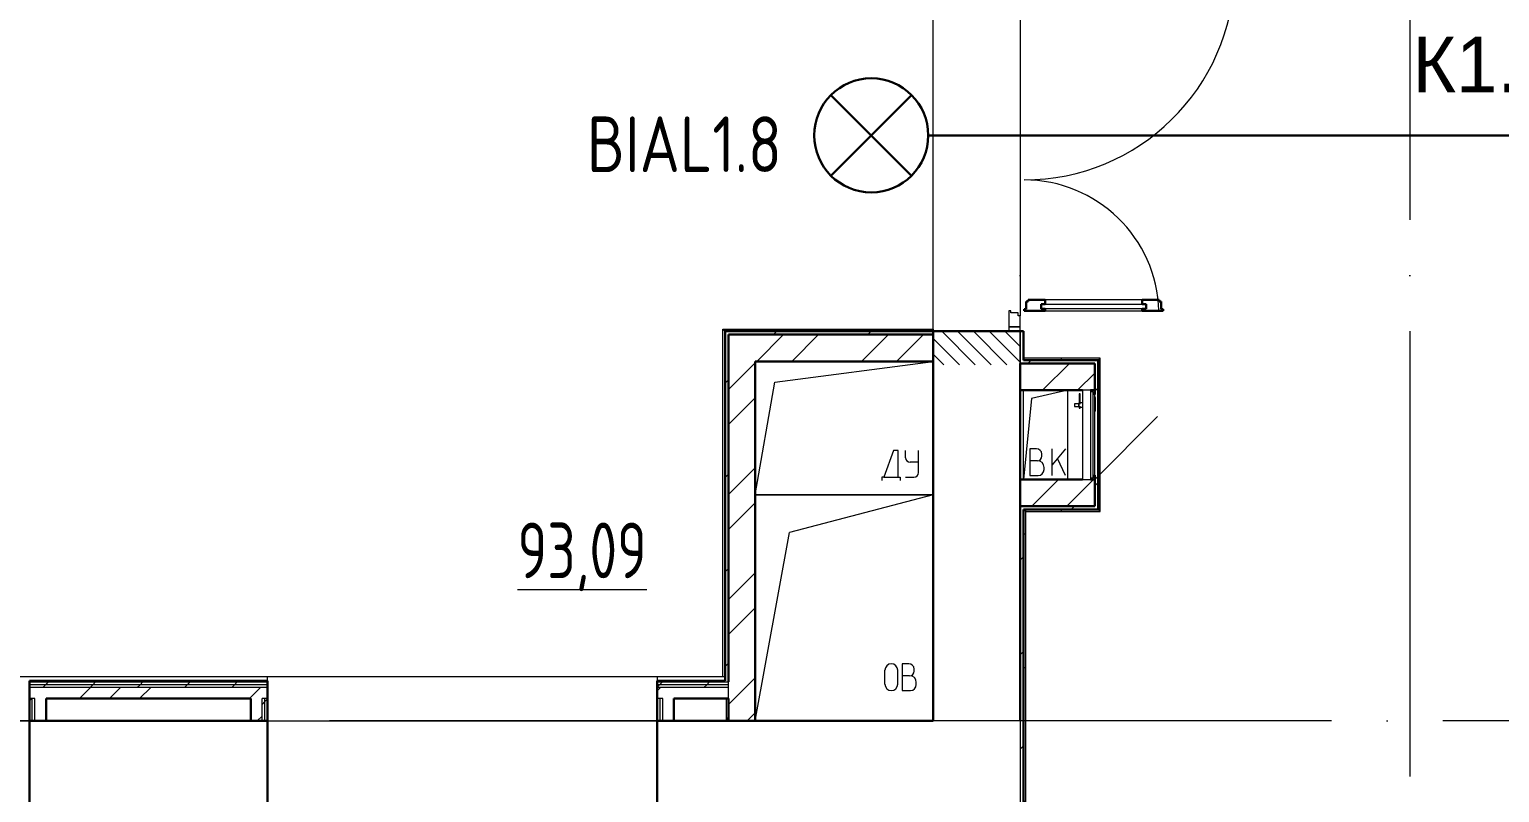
# Model space of a CAD drawing. Header units: millimetres. Extents: x -421858 to 614926, y -468665 to 141641.
# Drawn here: x -39158 to -32554, y 15136 to 18564 of the extents above; entities that cross this region are included whole.
import ezdxf
from ezdxf.enums import TextEntityAlignment as Align

# ---------------------------------------------------------------- set-up
doc = ezdxf.new("R2010")
doc.units = ezdxf.units.MM
doc.set_wipeout_variables(frame=1)
doc.linetypes.add('ADSK_Линия сетки', pattern=[25, 20, -2.5, 0, -2.5])
doc.linetypes.add('ADSK_Штриховая_ш2 п1_5', pattern=[4.5, 3, -1.5])
for name, color, linetype, lineweight in [('RC-Оповещение_световое', 7, 'Continuous', 30), ('Двери', 252, 'Continuous', 9), ('лс', 5, 'Continuous', 30), ('Марки помещений', 252, 'Continuous', 20), ('Оборудование', 8, 'Continuous', 18), ('Ограждение', 252, 'Continuous', 9), ('Оси', 252, 'Continuous', 9), ('Перекрытие', 252, 'Continuous', 18), ('Стены внутренние', 7, 'Continuous', 18), ('Стены наружные', 7, 'Continuous', 18), ('Стены штриховка', 252, 'Continuous', 9)]:
    doc.layers.add(name, color=color, linetype=linetype, lineweight=lineweight)
doc.layers.add('RC-Позиционные_обозначения', color=7, linetype='Continuous')
doc.layers.add('RC-Таблицы', color=7, linetype='Continuous')
doc.layers.add('Двери открывание', color=7, linetype='Continuous', lineweight=9, true_color=0xc0c0c0)
doc.styles.add('GOST Common_3', font='', dxfattribs={"height": 3.5})
doc.styles.add('Mipgost_5', font='', dxfattribs={"height": 250})
doc.styles.add('RubezhCAD', font='', dxfattribs={"oblique": 10})
doc.styles.get("Standard").update_dxf_attribs({"font": ''})
doc.styles.get('GOST Common_3').set_extended_font_data('GOST 2.304 type A')
doc.styles.get('Mipgost_5').set_extended_font_data('Mipgost')
doc.styles.get('RubezhCAD').set_extended_font_data('GOST type A')
doc.styles.get('Standard').set_extended_font_data('GOST type B')
pattern_1 = [(0, (-32121.8, 98), (0, 600), []), (90, (-32121.8, 98), (-600, 4e-14), [])]

# ---------------------------------------------------------------- blocks, each defined once
blk = doc.blocks.new('1 этаж')
at = {"layer": 'Двери', "lineweight": 18, "true_color": 0x636466}
h = blk.add_hatch(dxfattribs=at)
h.set_pattern_fill('FP_2', color=251, angle=-90, style=0, pattern_type=2)
h.set_pattern_definition([(315, (-34902.8, 18183.27), (35.3553, 35.3553), [])])
h.paths.add_polyline_path([(-34707.8, 17058.3), (-34707.8, 17208.3), (-35097.8, 17208.3), (-35097.8, 17058.3)])
h.paths.add_polyline_path([(-35097.8, 18908.3), (-34707.8, 18908.3), (-34707.8, 19058.3), (-35097.8, 19058.3)])
at = {"layer": 'Ограждение', "true_color": 0x636466}
h = blk.add_hatch(dxfattribs=at)
h.set_pattern_fill('FP_25', color=251, style=0, pattern_type=2)
h.set_pattern_definition(pattern_1)
h.paths.add_polyline_path([(-34692.8, 17078.3), (-34357.8, 17078.3), (-34347.8, 17088.3), (-34692.8, 17088.3)])
h = blk.add_hatch(dxfattribs=at)
h.set_pattern_fill('FP_25', color=251, style=0, pattern_type=2)
h.set_pattern_definition(pattern_1)
h.paths.add_polyline_path([(-34347.8, 16398.3), (-34347.8, 17088.3), (-34357.8, 17078.3), (-34357.8, 16408.3)])
h = blk.add_hatch(dxfattribs=at)
h.set_pattern_fill('FP_25', color=251, style=0, pattern_type=2)
h.set_pattern_definition(pattern_1)
h.paths.add_polyline_path([(-34692.8, 14478.3), (-34682.8, 14478.3), (-34682.8, 16398.3), (-34692.8, 16408.3), (-34692.8, 15458.3)])
h = blk.add_hatch(dxfattribs=at)
h.set_pattern_fill('FP_25', color=251, style=0, pattern_type=2)
h.set_pattern_definition(pattern_1)
h.paths.add_polyline_path([(-34357.8, 16398.3), (-34347.8, 16398.3), (-34357.8, 16408.3), (-34692.8, 16408.3), (-34682.8, 16398.3), (-34372.8, 16398.3)])
at = {"color": 251, "lineweight": 18, "true_color": 0x636466}
for p, q in [((-35809.7, 16980.2), (-35097.8, 17073.3)), ((-35897.8, 16473.3), (-35809.7, 16980.2)), ((-34692.8, 16543.3), (-34692.8, 16943.3)), ((-34656.6, 16906.4), (-34692.8, 16543.3)), ((-34492.8, 16943.3), (-34656.6, 16906.4)), ((-35275.8, 16673.6), (-35319.4, 16553.6)), ((-35256.1, 16673.6), (-35275.8, 16673.6)), ((-35256.1, 16553.6), (-35256.1, 16673.6)), ((-35222, 16640.3), (-35222, 16673.6)), ((-35164.6, 16573.6), (-35164.6, 16673.6)), ((-34633.6, 16680.5), (-34663.6, 16680.5)), ((-34663.6, 16680.5), (-34663.6, 16560.5)), ((-34610.3, 16647.1), (-34610.3, 16657.1)), ((-34503.6, 16680.5), (-34563.6, 16609)), ((-34563.6, 16560.5), (-34563.6, 16680.5)), ((-35164.6, 16620.3), (-35202, 16620.3)), ((-34630.3, 16627.1), (-34663.6, 16627.1)), ((-34600.3, 16587.1), (-34600.3, 16597.1)), ((-34503.6, 16560.5), (-34539.6, 16637.6)), ((-35329.4, 16553.6), (-35329.4, 16538.6)), ((-35319.4, 16553.6), (-35329.4, 16553.6)), ((-35319.4, 16553.6), (-35256.1, 16553.6)), ((-35256.1, 16553.6), (-35246.1, 16553.6)), ((-35246.1, 16553.6), (-35246.1, 16538.6)), ((-35222, 16553.6), (-35184.6, 16553.6)), ((-34663.6, 16560.5), (-34627, 16560.5)), ((-35097.8, 16473.3), (-35897.8, 16473.3)), ((-35897.8, 16473.3), (-35097.8, 16473.3)), ((-35097.8, 16473.3), (-35743.7, 16304.4)), ((-35897.8, 15458.3), (-35743.7, 16304.4)), ((-35314.9, 15623.4), (-35314.9, 15686)), ((-35257.5, 15623.4), (-35257.5, 15686)), ((-35207.3, 15714.7), (-35237.3, 15714.7)), ((-35237.3, 15714.7), (-35237.3, 15594.7)), ((-35204, 15661.4), (-35237.3, 15661.4)), ((-35184, 15681.4), (-35184, 15691.4)), ((-35237.3, 15594.7), (-35200.7, 15594.7)), ((-35174, 15621.4), (-35174, 15631.4))]:
    blk.add_line(p, q, dxfattribs=at)
for centre, radius, start, end in [((-34633.6, 16657.1), 23.3, 0, 90), ((-34630.3, 16647.1), 20, 270, 0), ((-35202, 16640.3), 20, 180, 270), ((-34630.3, 16597.1), 30, 0, 90), ((-34627, 16587.1), 26.7, 270, 0), ((-35184.6, 16573.6), 20, 270, 0), ((-35286.2, 15686), 28.7, 0, 180), ((-35207.3, 15691.4), 23.3, 0, 90), ((-35204, 15681.4), 20, 270, 0), ((-35204, 15631.4), 30, 0, 90), ((-35286.2, 15623.4), 28.7, 180, 0), ((-35200.7, 15621.4), 26.7, 270, 0)]:
    blk.add_arc(centre, radius, start, end, dxfattribs=at)
at = {"layer": 'Двери', "color": 251, "lineweight": 30, "true_color": 0x636466}
for p, q in [((-34680.8, 17308.3), (-34689.8, 17308.3)), ((-34689.8, 17308.3), (-34689.8, 17300.3)), ((-34680.8, 17342.3), (-34680.8, 17308.3)), ((-34671.8, 17342.3), (-34680.8, 17342.3)), ((-34595.8, 17350.3), (-34671.8, 17350.3)), ((-34671.8, 17350.3), (-34671.8, 17342.3)), ((-34595.8, 17330.3), (-34613.8, 17330.3)), ((-34613.8, 17330.3), (-34613.8, 17309.3)), ((-34613.8, 17309.3), (-34595.8, 17309.3)), ((-34595.8, 17350.3), (-34595.8, 17330.3)), ((-34595.8, 17309.3), (-34595.8, 17300.3)), ((-34083.8, 17350.3), (-34159.8, 17350.3)), ((-34159.8, 17350.3), (-34159.8, 17330.3)), ((-34159.8, 17330.3), (-34141.8, 17330.3)), ((-34159.8, 17309.3), (-34159.8, 17300.3)), ((-34141.8, 17309.3), (-34159.8, 17309.3)), ((-34141.8, 17330.3), (-34141.8, 17309.3)), ((-34083.8, 17342.3), (-34083.8, 17350.3)), ((-34074.8, 17342.3), (-34083.8, 17342.3)), ((-34074.8, 17308.3), (-34074.8, 17342.3)), ((-34065.8, 17308.3), (-34074.8, 17308.3)), ((-34065.8, 17300.3), (-34065.8, 17308.3)), ((-34689.8, 17300.3), (-34595.8, 17300.3)), ((-34159.8, 17300.3), (-34065.8, 17300.3))]:
    blk.add_line(p, q, dxfattribs=at)
at = {"layer": 'Двери', "color": 251, "true_color": 0x636466}
for p, q in [((-34613.8, 17330.3), (-34141.8, 17330.3)), ((-34613.8, 17309.3), (-34613.8, 17330.3)), ((-34141.8, 17309.3), (-34613.8, 17309.3)), ((-34159.8, 17350.3), (-34595.8, 17350.3)), ((-34141.8, 17330.3), (-34141.8, 17309.3)), ((-34749.8, 17300.3), (-34757.8, 17300.3)), ((-34757.8, 17300.3), (-34757.8, 17228.3)), ((-34749.8, 17291.3), (-34749.8, 17300.3)), ((-34715.8, 17291.3), (-34749.8, 17291.3)), ((-34715.8, 17277.3), (-34715.8, 17291.3)), ((-34707.8, 17277.3), (-34715.8, 17277.3)), ((-34707.8, 17228.3), (-34707.8, 17277.3)), ((-34595.8, 17300.3), (-34159.8, 17300.3)), ((-34707.8, 17228.3), (-34757.8, 17228.3)), ((-34757.8, 17228.3), (-34757.8, 17208.3)), ((-34757.8, 17228.3), (-34707.8, 17228.3)), ((-34757.8, 17208.3), (-34707.8, 17208.3)), ((-34707.8, 17208.3), (-34707.8, 17228.3))]:
    blk.add_line(p, q, dxfattribs=at)
at = {"layer": 'Двери', "color": 251, "linetype": 'ADSK_Штриховая_ш2 п1_5', "true_color": 0x636466}
for p, q in [((-34707.8, 17208.3), (-35097.8, 17208.3)), ((-35097.8, 17208.3), (-35097.8, 17058.3)), ((-34707.8, 17058.3), (-34707.8, 17208.3))]:
    blk.add_line(p, q, dxfattribs=at)
at = {"layer": 'Двери открывание', "color": 251, "true_color": 0x636466}
for centre, radius, start, end in [((-34689.8, 18834.3), 946, 270, 358.90974), ((-34689.8, 17282.3), 606, 1.70211, 90)]:
    blk.add_arc(centre, radius, start, end, dxfattribs=at)
at = {"layer": 'Оборудование', "color": 251, "true_color": 0x636466}
for p, q in [((-34443.2, 16927.4), (-34443.2, 16881.6)), ((-34438.2, 16927.4), (-34443.2, 16927.4)), ((-34438.2, 16881.6), (-34438.2, 16927.4)), ((-34391.4, 16943.3), (-34427.8, 16943.3)), ((-34427.8, 16943.3), (-34427.8, 16543.3)), ((-34390.5, 16544.2), (-34390.5, 16942.4)), ((-34380.8, 16936.3), (-34390.5, 16936.3)), ((-34379.8, 16551.2), (-34379.8, 16935.3)), ((-34372.8, 16924.3), (-34378.3, 16924.3)), ((-34372.8, 16562.3), (-34372.8, 16924.3)), ((-34370.8, 16915.3), (-34372.8, 16915.3)), ((-34370.8, 16911.3), (-34370.8, 16915.3)), ((-34370.8, 16911.3), (-34370.8, 16850.8)), ((-34445.7, 16882.9), (-34463.1, 16882.9)), ((-34463.1, 16882.9), (-34463.1, 16870.6)), ((-34463.1, 16870.6), (-34445.7, 16870.6)), ((-34443.7, 16884.8), (-34445.7, 16882.9)), ((-34445.7, 16882.9), (-34445.7, 16870.6)), ((-34445.7, 16870.6), (-34443.7, 16868.7)), ((-34427.8, 16886.4), (-34443.7, 16886.4)), ((-34443.7, 16886.4), (-34443.7, 16867.1)), ((-34443.7, 16867.1), (-34427.8, 16867.1)), ((-34443.2, 16871.9), (-34443.2, 16863.7)), ((-34443.2, 16863.7), (-34438.2, 16863.7)), ((-34438.2, 16863.7), (-34438.2, 16871.9)), ((-34372.8, 16846.8), (-34370.8, 16846.8)), ((-34370.8, 16846.8), (-34370.8, 16850.8)), ((-34372.8, 16543.3), (-34090, 16826.1)), ((-34427.8, 16543.3), (-34391.4, 16543.3)), ((-34390.5, 16550.3), (-34380.8, 16550.3)), ((-34378.3, 16562.3), (-34372.8, 16562.3))]:
    blk.add_line(p, q, dxfattribs=at)
for points, knots in [([(-34390.5, 16942.4), (-34390.5, 16942.4), (-34390.5, 16942.6), (-34390.6, 16942.7), (-34390.6, 16942.8), (-34390.8, 16943), (-34391, 16943.2), (-34391.2, 16943.2), (-34391.3, 16943.3), (-34391.4, 16943.3)], [0, 0, 0, 0, 0.166667, 0.25, 0.333333, 0.5, 0.666667, 0.833333, 1, 1, 1, 1]), ([(-34379.8, 16935.3), (-34379.8, 16935.4), (-34379.8, 16935.5), (-34379.9, 16935.7), (-34379.9, 16935.8), (-34380, 16935.9), (-34380.1, 16936), (-34380.3, 16936.2), (-34380.5, 16936.2), (-34380.7, 16936.3), (-34380.8, 16936.3)], [0, 0, 0, 0, 0.166667, 0.25, 0.333333, 0.416667, 0.541667, 0.666667, 0.833333, 1, 1, 1, 1]), ([(-34378.3, 16924.3), (-34378.4, 16924.3), (-34378.6, 16924.3), (-34378.9, 16924.4), (-34379, 16924.5), (-34379.2, 16924.6), (-34379.4, 16924.7), (-34379.5, 16924.9), (-34379.6, 16925), (-34379.7, 16925.2), (-34379.8, 16925.5), (-34379.8, 16925.7), (-34379.8, 16925.8)], [0, 0, 0, 0, 0.166667, 0.25, 0.333333, 0.416667, 0.5, 0.583333, 0.666667, 0.75, 0.833333, 1, 1, 1, 1]), ([(-34391.4, 16543.3), (-34391.3, 16543.3), (-34391.2, 16543.3), (-34391, 16543.4), (-34390.8, 16543.5), (-34390.6, 16543.7), (-34390.6, 16543.8), (-34390.5, 16544), (-34390.5, 16544.1), (-34390.5, 16544.2)], [-1, -1, -1, -1, -0.833333, -0.666667, -0.5, -0.333333, -0.25, -0.166667, 0, 0, 0, 0]), ([(-34380.8, 16550.3), (-34380.7, 16550.3), (-34380.5, 16550.3), (-34380.3, 16550.4), (-34380.1, 16550.5), (-34380, 16550.6), (-34379.9, 16550.7), (-34379.9, 16550.9), (-34379.8, 16551), (-34379.8, 16551.1), (-34379.8, 16551.2)], [-1, -1, -1, -1, -0.833333, -0.666667, -0.541667, -0.416667, -0.333333, -0.25, -0.166667, 0, 0, 0, 0]), ([(-34379.8, 16560.7), (-34379.8, 16560.9), (-34379.8, 16561.1), (-34379.7, 16561.3), (-34379.6, 16561.5), (-34379.5, 16561.7), (-34379.4, 16561.8), (-34379.2, 16562), (-34379, 16562.1), (-34378.9, 16562.2), (-34378.6, 16562.2), (-34378.4, 16562.3), (-34378.3, 16562.3)], [-1, -1, -1, -1, -0.833333, -0.75, -0.666667, -0.583333, -0.5, -0.416667, -0.333333, -0.25, -0.166667, 0, 0, 0, 0])]:
    blk.add_open_spline(points, degree=3, knots=knots, dxfattribs=at)
at = {"layer": 'Ограждение', "color": 251, "true_color": 0x636466}
for p, q in [((-36042.8, 17218.3), (-35097.8, 17218.3)), ((-36042.8, 17218.3), (-36032.8, 17208.3)), ((-36042.8, 15658.3), (-36042.8, 17218.3)), ((-35097.8, 17218.3), (-35097.8, 17208.3)), ((-35097.8, 17208.3), (-35097.8, 17210.3)), ((-34347.8, 17088.3), (-34692.8, 17088.3)), ((-34347.8, 17088.3), (-34357.8, 17078.3)), ((-34347.8, 16398.3), (-34347.8, 17088.3)), ((-34682.8, 16398.3), (-34692.8, 16408.3)), ((-34682.8, 14478.3), (-34682.8, 16398.3)), ((-34682.8, 16398.3), (-34347.8, 16398.3)), ((-34347.8, 16398.3), (-34357.8, 16408.3)), ((-41857.8, 15658.3), (-36032.8, 15658.3)), ((-38087.8, 15638.3), (-38087.8, 15658.3)), ((-38087.8, 15658.3), (-36337.8, 15658.3)), ((-36337.8, 15658.3), (-36337.8, 15638.3)), ((-36027.8, 15558.3), (-36027.8, 15458.3)), ((-40907.8, 15458.3), (-39157.8, 15458.3)), ((-38087.8, 15458.3), (-36337.8, 15458.3))]:
    blk.add_line(p, q, dxfattribs=at)
at = {"layer": 'Оси', "color": 251, "linetype": 'ADSK_Линия сетки', "ltscale": 100, "true_color": 0x636466}
for p, q in [((-34707.8, 32208.9), (-34707.8, -33767.9)), ((-32957.8, 32208.9), (-32957.8, -33767.9)), ((-807.8, 15458.3), (-72530.1, 15458.3))]:
    blk.add_line(p, q, dxfattribs=at)
at = {"layer": 'Перекрытие', "color": 251, "ltscale": 100, "true_color": 0x636466}
blk.add_line((-34692.8, 16543.3), (-34692.8, 16943.3), dxfattribs=at)
at = {"layer": 'Стены внутренние', "color": 251, "true_color": 0x636466}
for p, q in [((-35097.8, 17208.3), (-35097.8, 18908.3)), ((-34707.8, 18839.3), (-34707.8, 17277.3)), ((-34707.8, 17063.3), (-34707.8, 17208.3))]:
    blk.add_line(p, q, dxfattribs=at)
at = {"layer": 'Стены внутренние', "color": 251, "lineweight": 30, "true_color": 0x636466}
for p, q in [((-34707.8, 17208.3), (-35097.8, 17208.3)), ((-35097.8, 17073.3), (-35097.8, 15458.3)), ((-34707.8, 16543.3), (-34707.8, 16943.3)), ((-39157.8, 15458.3), (-39157.8, 14908.3)), ((-38162.8, 15458.3), (-39082.8, 15458.3)), ((-38087.8, 14908.3), (-38087.8, 15458.3)), ((-36337.8, 15458.3), (-36337.8, 14908.3)), ((-36017.8, 15458.3), (-36262.8, 15458.3)), ((-35097.8, 15458.3), (-35897.8, 15458.3))]:
    blk.add_line(p, q, dxfattribs=at)
at = {"layer": 'Стены наружные', "color": 251, "lineweight": 30, "true_color": 0x636466}
for p, q in [((-35097.8, 17208.3), (-36032.8, 17208.3)), ((-36032.8, 17208.3), (-36032.8, 15638.3)), ((-36017.8, 17193.3), (-36017.8, 15633.3)), ((-35097.8, 17193.3), (-36017.8, 17193.3)), ((-35097.8, 17073.3), (-35097.8, 17208.3)), ((-34692.8, 17208.3), (-34707.8, 17208.3)), ((-34692.8, 17078.3), (-34692.8, 17208.3)), ((-35897.8, 15458.3), (-35897.8, 17073.3)), ((-35897.8, 17073.3), (-35097.8, 17073.3)), ((-34707.8, 17063.3), (-34372.8, 17063.3)), ((-34707.8, 17063.3), (-34707.8, 16943.3)), ((-34357.8, 17078.3), (-34692.8, 17078.3)), ((-34372.8, 16924.3), (-34372.8, 17063.3)), ((-34357.8, 16408.3), (-34357.8, 17078.3)), ((-34707.8, 16943.3), (-34427.8, 16943.3)), ((-34391.2, 16943.3), (-34372.8, 16943.3)), ((-34427.8, 16543.3), (-34707.8, 16543.3)), ((-34707.8, 16543.3), (-34707.8, 15458.3)), ((-34372.8, 16543.3), (-34391.2, 16543.3)), ((-34372.8, 16562.3), (-34372.8, 16423.3)), ((-34707.8, 16423.3), (-34372.8, 16423.3)), ((-34692.8, 16408.3), (-34357.8, 16408.3)), ((-34692.8, 14468.3), (-34692.8, 16408.3)), ((-38087.8, 15638.3), (-39157.8, 15638.3)), ((-39157.8, 15638.3), (-39157.8, 15458.3)), ((-38087.8, 15458.3), (-38087.8, 15638.3)), ((-36032.8, 15638.3), (-36337.8, 15638.3)), ((-36337.8, 15638.3), (-36337.8, 15458.3)), ((-39082.8, 15558.3), (-38162.8, 15558.3)), ((-39082.8, 15458.3), (-39082.8, 15558.3)), ((-38162.8, 15558.3), (-38162.8, 15458.3)), ((-36262.8, 15558.3), (-36017.8, 15558.3)), ((-36262.8, 15458.3), (-36262.8, 15558.3)), ((-36017.8, 15558.3), (-36017.8, 15458.3)), ((-39157.8, 15458.3), (-39082.8, 15458.3)), ((-38162.8, 15458.3), (-38087.8, 15458.3)), ((-36337.8, 15458.3), (-36262.8, 15458.3)), ((-36017.8, 15458.3), (-35897.8, 15458.3))]:
    blk.add_line(p, q, dxfattribs=at)
at = {"layer": 'Стены наружные', "color": 251, "linetype": 'Continuous', "lineweight": 9, "true_color": 0x636466}
for p, q in [((-35890.9, 17073.3), (-35770.9, 17193.3)), ((-35815.5, 17193.3), (-35800.5, 17208.3)), ((-35733.8, 17073.3), (-35613.8, 17193.3)), ((-35419.5, 17073.3), (-35299.5, 17193.3)), ((-35391.2, 17193.3), (-35376.2, 17208.3)), ((-35262.3, 17073.3), (-35142.3, 17193.3)), ((-36017.8, 16946.4), (-35897.8, 17066.4)), ((-34672.7, 17063.3), (-34657.7, 17078.3)), ((-34606.6, 16943.3), (-34486.6, 17063.3)), ((-36032.8, 16976), (-36017.8, 16991)), ((-34449.4, 16943.3), (-34372.8, 17019.9)), ((-36017.8, 16789.3), (-35897.8, 16909.3)), ((-34372.8, 16938.9), (-34357.8, 16953.9)), ((-36017.8, 16475), (-35897.8, 16595)), ((-36032.8, 16551.7), (-36017.8, 16566.7)), ((-34655.1, 16423.3), (-34535.1, 16543.3)), ((-34497.9, 16423.3), (-34377.9, 16543.3)), ((-34372.8, 16514.6), (-34357.8, 16529.6)), ((-36017.8, 16317.8), (-35897.8, 16437.8)), ((-34479.2, 16408.3), (-34464.2, 16423.3)), ((-34707.8, 16179.6), (-34692.8, 16194.6)), ((-36032.8, 16127.4), (-36017.8, 16142.4)), ((-36017.8, 16003.5), (-35897.8, 16123.5)), ((-36017.8, 15846.3), (-35897.8, 15966.3)), ((-36032.8, 15703.2), (-36017.8, 15718.2)), ((-34707.8, 15755.4), (-34692.8, 15770.4)), ((-36017.8, 15532), (-35897.8, 15652)), ((-39097.6, 15608.3), (-39085.1, 15620.8)), ((-39085.1, 15620.8), (-39072.6, 15633.3)), ((-39072.6, 15633.3), (-39067.6, 15638.3)), ((-38932.8, 15558.3), (-38882.8, 15608.3)), ((-38885.4, 15608.3), (-38872.9, 15620.8)), ((-38872.9, 15620.8), (-38860.4, 15633.3)), ((-38797.9, 15558.3), (-38747.9, 15608.3)), ((-38673.3, 15608.3), (-38660.8, 15620.8)), ((-38662.9, 15558.3), (-38612.9, 15608.3)), ((-38660.8, 15620.8), (-38648.3, 15633.3)), ((-38648.3, 15633.3), (-38643.3, 15638.3)), ((-38461.2, 15608.3), (-38448.7, 15620.8)), ((-38448.7, 15620.8), (-38436.2, 15633.3)), ((-38249, 15608.3), (-38236.5, 15620.8)), ((-38236.5, 15620.8), (-38224, 15633.3)), ((-38224, 15633.3), (-38219, 15638.3)), ((-38169.5, 15558.3), (-38119.5, 15608.3)), ((-36337.8, 15610.3), (-36327.3, 15620.8)), ((-36337.8, 15593.5), (-36323, 15608.3)), ((-36327.3, 15620.8), (-36314.8, 15633.3)), ((-36127.7, 15608.3), (-36115.2, 15620.8)), ((-36115.2, 15620.8), (-36102.7, 15633.3)), ((-36102.7, 15633.3), (-36097.7, 15638.3)), ((-39157.8, 15548), (-39147.6, 15558.3)), ((-38112.8, 15532.4), (-38100.3, 15544.9)), ((-38100.3, 15544.9), (-38087.8, 15557.4)), ((-38134.6, 15458.3), (-38112.8, 15480)), ((-35934.4, 15458.3), (-35897.8, 15494.9)), ((-34707.8, 15331.1), (-34692.8, 15346.1))]:
    blk.add_line(p, q, dxfattribs=at)
at = {"layer": 'Стены наружные', "color": 251, "true_color": 0x636466}
for p, q in [((-34492.8, 16543.3), (-34492.8, 16943.3)), ((-36027.8, 15473.3), (-36025.3, 15473.3)), ((-36025.3, 15473.3), (-36025.3, 15458.3)), ((-34707.8, 15458.3), (-34707.8, 14468.3))]:
    blk.add_line(p, q, dxfattribs=at)
at = {"layer": 'Стены штриховка', "color": 251, "true_color": 0x636466}
for p, q in [((-39157.8, 15633.3), (-38087.8, 15633.3)), ((-38087.8, 15620.8), (-39157.8, 15620.8)), ((-38087.8, 15608.3), (-39157.8, 15608.3)), ((-36337.8, 15633.3), (-36017.8, 15633.3)), ((-36017.8, 15620.8), (-36337.8, 15620.8)), ((-36017.8, 15608.3), (-36337.8, 15608.3)), ((-36017.8, 15558.3), (-36017.8, 15633.3)), ((-39132.8, 15558.3), (-39157.8, 15558.3)), ((-39145.3, 15458.3), (-39145.3, 15558.3)), ((-39132.8, 15458.3), (-39132.8, 15558.3)), ((-38112.8, 15458.3), (-38112.8, 15558.3)), ((-38087.8, 15558.3), (-38112.8, 15558.3)), ((-38100.3, 15458.3), (-38100.3, 15558.3)), ((-36312.8, 15558.3), (-36337.8, 15558.3)), ((-36325.3, 15458.3), (-36325.3, 15558.3)), ((-36312.8, 15458.3), (-36312.8, 15558.3))]:
    blk.add_line(p, q, dxfattribs=at)
at = {"layer": 'Марки помещений', "color": 251, "true_color": 0x636466, "style": 'GOST Common_3', "width": 0.9}
blk.add_text('%%U93,09', height=250, dxfattribs=at).set_placement((-36965.2, 16099.2))
blk = doc.blocks.new('RC-UGO-OS-10')
at = {"layer": 'RC-Оповещение_световое', "color": 5}
for p, q in [((-1.812, 1.812), (1.811, -1.812)), ((-1.812, -1.812), (1.811, 1.811))]:
    blk.add_line(p, q, dxfattribs=at)
blk.add_circle((0, 0), 2.562, dxfattribs=at)
at = {"layer": 'RC-Оповещение_световое'}
blk.add_attdef('PSTN', text='', height=2.5, dxfattribs=at).set_placement((0.862, 2.394), align=Align.BOTTOM_LEFT)

msp = doc.modelspace()

# ---------------------------------------------------------------- linework, layer by layer
at = {"layer": 'лс', "color": 11, "linetype": 'Continuous', "ltscale": 100, "transparency": 33554687}
msp.add_line((-35120.4, 18088.4), (-32147.6, 18088.4), dxfattribs=at)

# ---------------------------------------------------------------- block references
msp.add_blockref('1 этаж', (0, 0))

# ---------------------------------------------------------------- texts
at = {"layer": 'RC-Таблицы', "linetype": 'Continuous', "lineweight": 40, "transparency": 33554687, "insert": (-32521.8, 18406.7), "char_height": 250, "width": 2400, "attachment_point": 5, "style": 'Mipgost_5'}
msp.add_mtext('К1.12', dxfattribs=at)

# ---------------------------------------------------------------- next in the draw order: block references
at = {"layer": 'RC-Оповещение_световое', "color": 1, "lineweight": 50}
ref = msp.add_blockref('RC-UGO-OS-10', (-35376.5, 18088.4), dxfattribs=dict(at, xscale=100, yscale=100, zscale=100))
ref.add_attrib('PSTN', 'BIAL1.8', dxfattribs={"layer": 'RC-Позиционные_обозначения', "height": 250, "style": 'RubezhCAD'}).set_placement((-36215.9, 17848.6), align=Align.BOTTOM_CENTER)

doc.saveas('drawing.dxf')
